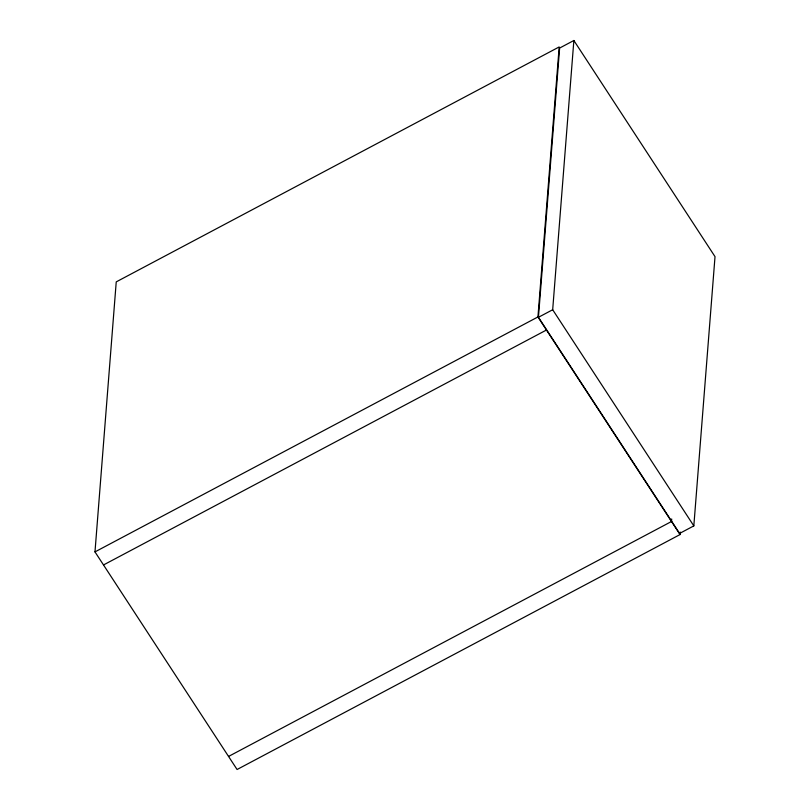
<?xml version="1.0" encoding="UTF-8"?>
<svg xmlns="http://www.w3.org/2000/svg" width="810" height="810" viewBox="0 0 810 810"><rect width="100%" height="100%" fill="white"/><g stroke="black" fill="none" stroke-linecap="round" stroke-linejoin="round"><path stroke-width="1.21" d="M94.983 551.894L116.235 281.88L559.183 46.939L537.941 316.953L680.035 534.559L237.077 769.5L94.983 551.894L537.941 316.953M538.437 317.297L559.629 48.053L573.865 40.5L715.017 256.648L693.826 525.892L679.59 533.446L538.437 317.297L552.683 309.744L573.865 40.5M671.703 518.987L671.51 521.498L228.552 756.439M680.035 534.559L680.228 532.048M103.508 564.955L546.466 330.014M552.683 309.744L693.826 525.892"/></g></svg>
